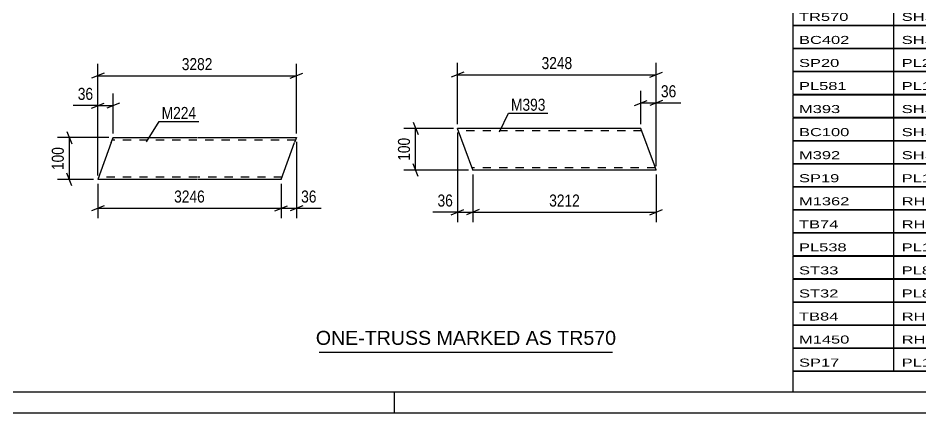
# Model space of a CAD drawing. Header units: millimetres. Extents: x 0 to 841, y 0 to 594.
# Drawn here: x 331.2 to 546.6, y 0 to 94.2 of the extents above; entities that cross this region are included whole.
import ezdxf

# ---------------------------------------------------------------- set-up
doc = ezdxf.new("R2010")
doc.units = ezdxf.units.MM
doc.linetypes.add('DXK_LINE_DOT2', pattern=[3.9198, 1.9599, -1.9599])
doc.styles.add('Arial', font='ARIAL.TTF', dxfattribs={"height": 0.2})
doc.styles.add('Arial Narrow', font='ARIALN.TTF', dxfattribs={"height": 0.2})

# ---------------------------------------------------------------- blocks, each defined once
blk = doc.blocks.new('Unknown-103655156-1133')
at = {"color": 5, "linetype": 'Continuous'}
for p, q in [((5, 5), (836, 5)), ((421, 0), (421, 5)), ((0, 0), (841, 0))]:
    blk.add_line(p, q, dxfattribs=at)
blk = doc.blocks.new('Part-103655156-5959 - 5953')
at = {"color": 2, "linetype": 'Continuous'}
for p, q in [((353.44, 64.5), (353.88, 65.7)), ((353.88, 65.7), (373.88, 65.7)), ((373.98, 65.7), (397.62, 65.7)), ((397.49, 65.35), (397.18, 64.5)), ((397.58, 65.61), (397.49, 65.35)), ((397.62, 65.7), (397.58, 65.61)), ((353.44, 64.5), (350.24, 55.7)), ((393.98, 55.7), (397.18, 64.5)), ((373.88, 55.7), (350.24, 55.7)), ((393.98, 55.7), (373.98, 55.7))]:
    blk.add_line(p, q, dxfattribs=at)
at = {"color": 7, "linetype": 'DXK_LINE_DOT2'}
for p, q in [((373.88, 65.1), (353.66, 65.1)), ((353.84, 65.61), (353.75, 65.35)), ((353.88, 65.7), (353.84, 65.61)), ((397.4, 65.1), (373.98, 65.1)), ((397.62, 65.7), (397.49, 65.35)), ((373.88, 56.3), (350.46, 56.3)), ((394.19, 56.3), (373.98, 56.3))]:
    blk.add_line(p, q, dxfattribs=at)
blk = doc.blocks.new('Part-103655156-14326 - 14325')
at = {"color": 2, "linetype": 'Continuous'}
for p, q in [((459.69, 67.91), (436.05, 67.91)), ((439.66, 58.01), (436.05, 67.91)), ((479.79, 67.91), (459.79, 67.91)), ((483, 59.11), (479.79, 67.91)), ((483.43, 57.91), (483, 59.11)), ((439.69, 57.91), (439.66, 58.01)), ((459.69, 57.91), (439.69, 57.91)), ((483.43, 57.91), (459.79, 57.91))]:
    blk.add_line(p, q, dxfattribs=at)
at = {"color": 7, "linetype": 'DXK_LINE_DOT2'}
for p, q in [((459.69, 67.31), (436.27, 67.31)), ((480.01, 67.31), (459.79, 67.31)), ((459.69, 58.51), (439.48, 58.51)), ((439.57, 58.27), (439.69, 57.91)), ((483.21, 58.51), (459.79, 58.51)), ((483.4, 58.01), (483.31, 58.27)), ((483.43, 57.91), (483.4, 58.01))]:
    blk.add_line(p, q, dxfattribs=at)
blk = doc.blocks.new('StraightDimension-103655156-5999 - 5953')
at = {"color": 7, "linetype": 'Continuous'}
for p, q in [((397.62, 64.7), (397.62, 46.46)), ((393.98, 54.7), (393.98, 46.46)), ((392.48, 48.26), (395.48, 49.46)), ((393.98, 48.86), (397.62, 48.86)), ((399.12, 49.46), (396.12, 48.26))]:
    blk.add_line(p, q, dxfattribs=at)
at = {"color": 0}
blk.add_wipeout([(403, 49.61), (403, 53.81), (398.14, 53.81), (398.14, 49.61)], dxfattribs=at)
at = {"color": 7, "linetype": 'Continuous'}
blk.add_line((397.62, 48.86), (403.52, 48.86), dxfattribs=at)
blk.add_line((397.62, 48.86), (403.52, 48.86), dxfattribs=at)
at = {"color": 3, "style": 'Arial Narrow'}
blk.add_text('36', height=2.863, dxfattribs=at).set_placement((398.74, 50.21))
blk = doc.blocks.new('StraightDimension-103655156-5975 - 5953')
at = {"color": 7, "linetype": 'Continuous'}
for p, q in [((350.24, 56.7), (350.24, 83.31)), ((397.62, 66.7), (397.62, 83.31)), ((351.74, 81.06), (348.74, 79.86)), ((350.24, 80.46), (397.62, 80.46)), ((396.12, 79.86), (399.12, 81.06))]:
    blk.add_line(p, q, dxfattribs=at)
at = {"color": 0}
blk.add_wipeout([(378.18, 81.21), (378.18, 85.41), (369.67, 85.41), (369.67, 81.21)], dxfattribs=at)
at = {"color": 3, "style": 'Arial Narrow'}
blk.add_text('3282', height=2.863, dxfattribs=at).set_placement((370.27, 81.81))
blk = doc.blocks.new('StraightDimension-103655156-6011 - 5953')
at = {"color": 7, "linetype": 'Continuous'}
for p, q in [((350.24, 54.7), (350.24, 46.46)), ((393.98, 54.7), (393.98, 46.46)), ((351.74, 49.46), (348.74, 48.26)), ((350.24, 48.86), (393.98, 48.86)), ((392.48, 48.26), (395.48, 49.46))]:
    blk.add_line(p, q, dxfattribs=at)
at = {"color": 0}
blk.add_wipeout([(376.36, 49.61), (376.36, 53.81), (367.85, 53.81), (367.85, 49.61)], dxfattribs=at)
at = {"color": 3, "style": 'Arial Narrow'}
blk.add_text('3246', height=2.863, dxfattribs=at).set_placement((368.45, 50.21))
blk = doc.blocks.new('StraightDimension-103655156-5986 - 5953')
at = {"color": 7, "linetype": 'Continuous'}
for p, q in [((350.24, 56.7), (350.24, 76.21)), ((353.88, 66.7), (353.88, 76.21)), ((348.74, 72.76), (351.74, 73.96)), ((350.24, 73.36), (353.88, 73.36)), ((355.38, 73.96), (352.38, 72.76))]:
    blk.add_line(p, q, dxfattribs=at)
at = {"color": 0}
blk.add_wipeout([(349.71, 74.11), (349.71, 78.31), (344.86, 78.31), (344.86, 74.11)], dxfattribs=at)
at = {"color": 7, "linetype": 'Continuous'}
blk.add_line((350.24, 73.36), (344.33, 73.36), dxfattribs=at)
blk.add_line((350.24, 73.36), (344.33, 73.36), dxfattribs=at)
at = {"color": 3, "style": 'Arial Narrow'}
blk.add_text('36', height=2.863, dxfattribs=at).set_placement((345.46, 74.71))
blk = doc.blocks.new('StraightDimension-103655156-5962 - 5953')
at = {"color": 7, "linetype": 'Continuous'}
for p, q in [((342.87, 67.2), (344.07, 64.2)), ((352.88, 65.7), (340.62, 65.7)), ((343.47, 55.7), (343.47, 65.7)), ((344.07, 54.2), (342.87, 57.2)), ((349.24, 55.7), (340.62, 55.7))]:
    blk.add_line(p, q, dxfattribs=at)
at = {"color": 0}
blk.add_wipeout([(342.72, 64.04), (338.52, 64.04), (338.52, 57.36), (342.72, 57.36)], dxfattribs=at)
at = {"color": 3, "style": 'Arial Narrow'}
blk.add_text('100', height=2.863, rotation=90.0002, dxfattribs=at).set_placement((342.12, 57.96))
blk = doc.blocks.new('StraightDimension-103655156-14682 - 14325')
at = {"color": 7, "linetype": 'Continuous'}
for p, q in [((436.05, 68.91), (436.05, 83.56)), ((483.43, 58.91), (483.43, 83.56)), ((437.55, 81.31), (434.55, 80.11)), ((436.05, 80.71), (483.43, 80.71)), ((481.93, 80.11), (484.93, 81.31))]:
    blk.add_line(p, q, dxfattribs=at)
at = {"color": 0}
blk.add_wipeout([(464, 81.46), (464, 85.66), (455.49, 85.66), (455.49, 81.46)], dxfattribs=at)
at = {"color": 3, "style": 'Arial Narrow'}
blk.add_text('3248', height=2.863, dxfattribs=at).set_placement((456.09, 82.06))
blk = doc.blocks.new('StraightDimension-103655156-14733 - 14325')
at = {"color": 7, "linetype": 'Continuous'}
for p, q in [((425.45, 69.41), (426.65, 66.41)), ((435.05, 67.91), (423.2, 67.91)), ((426.05, 57.91), (426.05, 67.91)), ((426.65, 56.41), (425.45, 59.41)), ((438.69, 57.91), (423.2, 57.91))]:
    blk.add_line(p, q, dxfattribs=at)
at = {"color": 0}
blk.add_wipeout([(425.3, 66.26), (421.1, 66.26), (421.1, 59.57), (425.3, 59.57)], dxfattribs=at)
at = {"color": 3, "style": 'Arial Narrow'}
blk.add_text('100', height=2.863, rotation=90.0002, dxfattribs=at).set_placement((424.7, 60.17))
blk = doc.blocks.new('StraightDimension-103655156-14709 - 14325')
at = {"color": 7, "linetype": 'Continuous'}
for p, q in [((436.05, 66.91), (436.05, 45.51)), ((439.69, 56.91), (439.69, 45.51)), ((434.55, 47.31), (437.55, 48.51)), ((436.05, 47.91), (439.69, 47.91)), ((441.19, 48.51), (438.19, 47.31))]:
    blk.add_line(p, q, dxfattribs=at)
at = {"color": 0}
blk.add_wipeout([(435.53, 48.66), (435.53, 52.86), (430.67, 52.86), (430.67, 48.66)], dxfattribs=at)
at = {"color": 7, "linetype": 'Continuous'}
blk.add_line((436.05, 47.91), (430.15, 47.91), dxfattribs=at)
blk.add_line((436.05, 47.91), (430.15, 47.91), dxfattribs=at)
at = {"color": 3, "style": 'Arial Narrow'}
blk.add_text('36', height=2.863, dxfattribs=at).set_placement((431.27, 49.26))
blk = doc.blocks.new('StraightDimension-103655156-14693 - 14325')
at = {"color": 7, "linetype": 'Continuous'}
for p, q in [((479.79, 68.91), (479.79, 76.83)), ((483.43, 58.91), (483.43, 76.83)), ((478.29, 73.38), (481.29, 74.58)), ((479.79, 73.98), (483.43, 73.98)), ((484.93, 74.58), (481.93, 73.38))]:
    blk.add_line(p, q, dxfattribs=at)
at = {"color": 0}
blk.add_wipeout([(488.81, 74.73), (488.81, 78.93), (483.96, 78.93), (483.96, 74.73)], dxfattribs=at)
at = {"color": 7, "linetype": 'Continuous'}
blk.add_line((483.43, 73.98), (489.34, 73.98), dxfattribs=at)
blk.add_line((483.43, 73.98), (489.34, 73.98), dxfattribs=at)
at = {"color": 3, "style": 'Arial Narrow'}
blk.add_text('36', height=2.863, dxfattribs=at).set_placement((484.56, 75.33))
blk = doc.blocks.new('StraightDimension-103655156-14708 - 14325')
at = {"color": 7, "linetype": 'Continuous'}
for p, q in [((439.69, 56.91), (439.69, 45.51)), ((483.43, 56.91), (483.43, 45.51)), ((441.19, 48.51), (438.19, 47.31)), ((439.69, 47.91), (483.43, 47.91)), ((481.93, 47.31), (484.93, 48.51))]:
    blk.add_line(p, q, dxfattribs=at)
at = {"color": 0}
blk.add_wipeout([(465.82, 48.66), (465.82, 52.86), (457.31, 52.86), (457.31, 48.66)], dxfattribs=at)
at = {"color": 3, "style": 'Arial Narrow'}
blk.add_text('3212', height=2.863, dxfattribs=at).set_placement((457.91, 49.26))
blk = doc.blocks.new('Unknown-103655156-16385')
at = {"color": 7, "linetype": 'Continuous'}
blk.add_line((403, 14.5), (473, 14.5), dxfattribs=at)
at = {"color": 7, "style": 'Arial'}
blk.add_text('ONE-TRUSS MARKED AS TR570', height=3.3428, dxfattribs=at).set_placement((402.24, 16.25))
blk = doc.blocks.new('Unknown-103655156-16384')
at = {"color": 7, "linetype": 'Continuous'}
for p, q in [((516, 130.25), (676, 130.25)), ((516, 119), (516, 130.25)), ((676, 130.25), (676, 119)), ((516, 119), (676, 119)), ((516, 119), (516, 114)), ((676, 119), (676, 114)), ((516, 114), (676, 114)), ((516, 114), (516, 109)), ((540, 114), (540, 109)), ((575.5, 114), (575.5, 109)), ((601.5, 114), (601.5, 109)), ((614.5, 114), (614.5, 109)), ((632, 114), (632, 109)), ((654, 114), (654, 109)), ((676, 114), (676, 109)), ((516, 109), (676, 109)), ((516, 108.95), (516, 103.55)), ((516, 108.95), (676, 108.95)), ((540, 109), (540, 103.5)), ((575.5, 109), (575.5, 103.5)), ((601.5, 109), (601.5, 103.5)), ((614.5, 109), (614.5, 103.5)), ((632, 109), (632, 103.5)), ((654, 109), (654, 103.5)), ((676, 108.95), (676, 103.55)), ((516, 103.55), (676, 103.55)), ((516, 103.45), (516, 98.05)), ((516, 103.45), (676, 103.45)), ((540, 103.5), (540, 98)), ((575.5, 103.5), (575.5, 98)), ((601.5, 103.5), (601.5, 98)), ((614.5, 103.5), (614.5, 98)), ((632, 103.5), (632, 98)), ((654, 103.5), (654, 98)), ((676, 103.45), (676, 98.05)), ((516, 98.05), (676, 98.05)), ((516, 97.95), (516, 92.55)), ((516, 97.95), (676, 97.95)), ((540, 98), (540, 92.5)), ((575.5, 98), (575.5, 92.5)), ((601.5, 98), (601.5, 92.5)), ((614.5, 98), (614.5, 92.5)), ((632, 98), (632, 92.5)), ((654, 98), (654, 92.5)), ((676, 97.95), (676, 92.55)), ((516, 92.55), (676, 92.55)), ((516, 92.45), (516, 87.05)), ((516, 92.45), (676, 92.45)), ((540, 92.5), (540, 87)), ((575.5, 92.5), (575.5, 87)), ((601.5, 92.5), (601.5, 87)), ((614.5, 92.5), (614.5, 87)), ((632, 92.5), (632, 87)), ((654, 92.5), (654, 87)), ((676, 92.45), (676, 87.05)), ((516, 87.05), (676, 87.05)), ((516, 86.95), (516, 81.55)), ((516, 86.95), (676, 86.95)), ((540, 87), (540, 81.5)), ((575.5, 87), (575.5, 81.5)), ((601.5, 87), (601.5, 81.5)), ((614.5, 87), (614.5, 81.5)), ((632, 87), (632, 81.5)), ((654, 87), (654, 81.5)), ((676, 86.95), (676, 81.55)), ((516, 81.55), (676, 81.55)), ((516, 81.45), (516, 76.05)), ((516, 81.45), (676, 81.45)), ((540, 81.5), (540, 76)), ((575.5, 81.5), (575.5, 76)), ((601.5, 81.5), (601.5, 76)), ((614.5, 81.5), (614.5, 76)), ((632, 81.5), (632, 76)), ((654, 81.5), (654, 76)), ((676, 81.45), (676, 76.05)), ((516, 76.05), (676, 76.05)), ((516, 75.95), (516, 70.55)), ((516, 75.95), (676, 75.95)), ((540, 76), (540, 70.5)), ((575.5, 76), (575.5, 70.5)), ((601.5, 76), (601.5, 70.5)), ((614.5, 76), (614.5, 70.5)), ((632, 76), (632, 70.5)), ((654, 76), (654, 70.5)), ((676, 75.95), (676, 70.55)), ((516, 70.55), (676, 70.55)), ((516, 70.45), (516, 65.05)), ((516, 70.45), (676, 70.45)), ((540, 70.5), (540, 65)), ((575.5, 70.5), (575.5, 65)), ((601.5, 70.5), (601.5, 65)), ((614.5, 70.5), (614.5, 65)), ((632, 70.5), (632, 65)), ((654, 70.5), (654, 65)), ((676, 70.45), (676, 65.05)), ((516, 65.05), (676, 65.05)), ((516, 64.95), (516, 59.55)), ((516, 64.95), (676, 64.95)), ((540, 65), (540, 59.5)), ((575.5, 65), (575.5, 59.5)), ((601.5, 65), (601.5, 59.5)), ((614.5, 65), (614.5, 59.5)), ((632, 65), (632, 59.5)), ((654, 65), (654, 59.5)), ((676, 64.95), (676, 59.55)), ((516, 59.55), (676, 59.55)), ((516, 59.45), (516, 54.05)), ((516, 59.45), (676, 59.45)), ((540, 59.5), (540, 54)), ((575.5, 59.5), (575.5, 54)), ((601.5, 59.5), (601.5, 54)), ((614.5, 59.5), (614.5, 54)), ((632, 59.5), (632, 54)), ((654, 59.5), (654, 54)), ((676, 59.45), (676, 54.05)), ((516, 54.05), (676, 54.05)), ((516, 53.95), (516, 48.55)), ((516, 53.95), (676, 53.95)), ((540, 54), (540, 48.5)), ((575.5, 54), (575.5, 48.5)), ((601.5, 54), (601.5, 48.5)), ((614.5, 54), (614.5, 48.5)), ((632, 54), (632, 48.5)), ((654, 54), (654, 48.5)), ((676, 53.95), (676, 48.55)), ((516, 48.55), (676, 48.55)), ((516, 48.45), (516, 43.05)), ((516, 48.45), (676, 48.45)), ((540, 48.5), (540, 43)), ((575.5, 48.5), (575.5, 43)), ((601.5, 48.5), (601.5, 43)), ((614.5, 48.5), (614.5, 43)), ((632, 48.5), (632, 43)), ((654, 48.5), (654, 43)), ((676, 48.45), (676, 43.05)), ((516, 43.05), (676, 43.05)), ((516, 42.95), (516, 37.55)), ((516, 42.95), (676, 42.95)), ((540, 43), (540, 37.5)), ((575.5, 43), (575.5, 37.5)), ((601.5, 43), (601.5, 37.5)), ((614.5, 43), (614.5, 37.5)), ((632, 43), (632, 37.5)), ((654, 43), (654, 37.5)), ((676, 42.95), (676, 37.55)), ((516, 37.55), (676, 37.55)), ((516, 37.45), (516, 32.05)), ((516, 37.45), (676, 37.45)), ((540, 37.5), (540, 32)), ((575.5, 37.5), (575.5, 32)), ((601.5, 37.5), (601.5, 32)), ((614.5, 37.5), (614.5, 32)), ((632, 37.5), (632, 32)), ((654, 37.5), (654, 32)), ((676, 37.45), (676, 32.05)), ((516, 32.05), (676, 32.05)), ((516, 31.95), (516, 26.55)), ((516, 31.95), (676, 31.95)), ((540, 32), (540, 26.5)), ((575.5, 32), (575.5, 26.5)), ((601.5, 32), (601.5, 26.5)), ((614.5, 32), (614.5, 26.5)), ((632, 32), (632, 26.5)), ((654, 32), (654, 26.5)), ((676, 31.95), (676, 26.55)), ((516, 26.55), (676, 26.55)), ((516, 26.45), (516, 21.05)), ((516, 26.45), (676, 26.45)), ((540, 26.5), (540, 21)), ((575.5, 26.5), (575.5, 21)), ((601.5, 26.5), (601.5, 21)), ((614.5, 26.5), (614.5, 21)), ((632, 26.5), (632, 21)), ((654, 26.5), (654, 21)), ((676, 26.45), (676, 21.05)), ((516, 21.05), (676, 21.05)), ((516, 20.95), (516, 15.55)), ((516, 20.95), (676, 20.95)), ((540, 21), (540, 15.5)), ((575.5, 21), (575.5, 15.5)), ((601.5, 21), (601.5, 15.5)), ((614.5, 21), (614.5, 15.5)), ((632, 21), (632, 15.5)), ((654, 21), (654, 15.5)), ((676, 20.95), (676, 15.55)), ((516, 15.55), (676, 15.55)), ((516, 15.45), (516, 10.05)), ((516, 15.45), (676, 15.45)), ((540, 15.5), (540, 10)), ((575.5, 15.5), (575.5, 10)), ((601.5, 15.5), (601.5, 10)), ((614.5, 15.5), (614.5, 10)), ((632, 15.5), (632, 10)), ((654, 15.5), (654, 10)), ((676, 15.45), (676, 10.05)), ((516, 10.05), (676, 10.05)), ((516, 10), (676, 10)), ((516, 10), (516, 5)), ((632, 10), (632, 5)), ((654, 10), (654, 5)), ((676, 10), (676, 5)), ((516, 5), (676, 5))]:
    blk.add_line(p, q, dxfattribs=at)
at = {"color": 7, "style": 'Arial Narrow'}
for s, height, width, p in [('GENERAL NOTES & WELD DETAILS :', 2.8633, 1.4, (517.15, 122.56)), ('REFER TYP DRAWING TYP-01', 1.9089, 1.6, (600.7, 122.66)), ("MATERIAL LIST FOR ASSEMBLY MK'D", 1.9089, 1.6, (517.15, 115.06)), ('TR570', 1.909, 1.794707, (609.9, 114.97)), ('1', 1.91, 1.794707, (638.08, 115.06)), ('No. Required', 1.9089, 1.6, (647.41, 115.06)), ('Mark', 1.909, 1.7, (517.34, 110)), ('Profile', 1.909, 1.7, (550.41, 110)), ('Material', 1.909, 1.7, (580.54, 110.06)), ('Length', 1.909, 1.7, (616, 110.06)), ('Weight', 1.909, 1.7, (658, 110.06)), ('No.', 1.909, 1.7, (605.5, 110.06)), ('Area', 1.909, 1.7, (638.5, 110.06))]:
    blk.add_text(s, height=height, dxfattribs=dict(at, width=width)).set_placement(p)
at = {"color": 7, "linetype": 'Continuous', "style": 'Arial Narrow'}
for s, height, width, p in [('M224', 1.909, 1.794707, (517.5, 104.56)), ('SHS100*6', 1.909, 1.794707, (542, 104.56)), ('E350', 1.909, 1.794707, (581.74, 104.56)), ('6', 1.91, 1.794707, (605.86, 104.56)), ('3282', 1.909, 1.794707, (618.58, 104.56)), ('1.3', 1.909, 1.794707, (642.32, 104.56)), ('344.9', 1.909, 1.794707, (658.96, 104.56)), ('M221', 1.909, 1.794707, (517.5, 99.06)), ('SHS100*6', 1.909, 1.794707, (542, 99.06)), ('E350', 1.909, 1.794707, (581.74, 99.06)), ('6', 1.91, 1.794707, (605.86, 99.06)), ('3183', 1.909, 1.794707, (618.58, 99.06)), ('1.2', 1.909, 1.794707, (642.32, 99.06)), ('329.9', 1.909, 1.794707, (658.96, 99.06)), ('TR570', 1.909, 1.794707, (517.5, 93.56)), ('SHS100*6', 1.909, 1.794707, (542, 93.56)), ('E350', 1.909, 1.794707, (581.74, 93.56)), ('1', 1.91, 1.794707, (605.86, 93.56)), ('17503', 1.909, 1.794707, (616.4, 93.56)), ('7.0', 1.909, 1.794707, (642.32, 93.56)), ('310.0', 1.909, 1.794707, (658.96, 93.56)), ('BC402', 1.909, 1.794707, (517.5, 88.06)), ('SHS100*6', 1.909, 1.794707, (542, 88.06)), ('E350', 1.909, 1.794707, (581.74, 88.06)), ('1', 1.91, 1.794707, (605.86, 88.06)), ('13968', 1.909, 1.794707, (616.4, 88.06)), ('5.6', 1.909, 1.794707, (642.32, 88.06)), ('247.4', 1.909, 1.794707, (658.96, 88.06)), ('SP20', 1.909, 1.794707, (517.5, 82.56)), ('PL20*380', 1.909, 1.794707, (542, 82.56)), ('E350', 1.909, 1.794707, (581.74, 82.56)), ('6', 1.91, 1.794707, (605.86, 82.56)), ('380', 1.909, 1.794707, (620.77, 82.56)), ('0.3', 1.909, 1.794707, (642.32, 82.56)), ('136.0', 1.909, 1.794707, (658.96, 82.56)), ('PL581', 1.909, 1.794707, (517.5, 77.06)), ('PL12*300', 1.909, 1.794707, (542, 77.06)), ('E350', 1.909, 1.794707, (581.74, 77.06)), ('13', 1.909, 1.794707, (604.76, 77.06)), ('310', 1.909, 1.794707, (620.77, 77.06)), ('0.2', 1.909, 1.794707, (642.32, 77.06)), ('113.9', 1.909, 1.794707, (658.96, 77.06)), ('M393', 1.909, 1.794707, (517.5, 71.56)), ('SHS100*6', 1.909, 1.794707, (542, 71.56)), ('E350', 1.909, 1.794707, (581.74, 71.56)), ('2', 1.91, 1.794707, (605.86, 71.56)), ('3248', 1.909, 1.794707, (618.58, 71.56)), ('1.3', 1.909, 1.794707, (642.32, 71.56)), ('113.8', 1.909, 1.794707, (658.96, 71.56)), ('BC100', 1.909, 1.794707, (517.5, 66.06)), ('SHS132*6', 1.909, 1.794707, (542, 66.06)), ('E350', 1.909, 1.794707, (581.74, 66.06)), ('1', 1.91, 1.794707, (605.86, 66.06)), ('3645', 1.909, 1.794707, (618.58, 66.06)), ('1.9', 1.909, 1.794707, (642.32, 66.06)), ('86.5', 1.909, 1.794707, (661.14, 66.06)), ('M392', 1.909, 1.794707, (517.5, 60.56)), ('SHS100*6', 1.909, 1.794707, (542, 60.56)), ('E350', 1.909, 1.794707, (581.74, 60.56)), ('1', 1.91, 1.794707, (605.86, 60.56)), ('3156', 1.909, 1.794707, (618.58, 60.56)), ('1.2', 1.909, 1.794707, (642.32, 60.56)), ('54.7', 1.909, 1.794707, (661.14, 60.56)), ('SP19', 1.909, 1.794707, (517.5, 55.06)), ('PL16*325', 1.909, 1.794707, (542, 55.06)), ('E350', 1.909, 1.794707, (581.74, 55.06)), ('4', 1.91, 1.794707, (605.86, 55.06)), ('325', 1.909, 1.794707, (620.77, 55.06)), ('0.2', 1.909, 1.794707, (642.32, 55.06)), ('53.1', 1.909, 1.794707, (661.14, 55.06)), ('M1362', 1.909, 1.794707, (517.5, 49.56)), ('RHS100*100*6', 1.9089, 1.794707, (542, 49.56)), ('E350', 1.909, 1.794707, (581.74, 49.56)), ('13', 1.909, 1.794707, (604.76, 49.56)), ('196', 1.909, 1.794707, (620.77, 49.56)), ('0.1', 1.909, 1.794707, (642.32, 49.56)), ('45.1', 1.909, 1.794707, (661.14, 49.56)), ('TB74', 1.909, 1.794707, (517.5, 44.06)), ('RHS150*110*6', 1.9089, 1.794707, (542, 44.06)), ('E350', 1.909, 1.794707, (581.74, 44.06)), ('4', 1.91, 1.794707, (605.86, 44.06)), ('200', 1.909, 1.794707, (620.77, 44.06)), ('0.1', 1.909, 1.794707, (642.32, 44.06)), ('18.7', 1.909, 1.794707, (661.14, 44.06)), ('PL538', 1.909, 1.794707, (517.5, 38.56)), ('PL10*150', 1.909, 1.794707, (542, 38.56)), ('E350', 1.909, 1.794707, (581.74, 38.56)), ('6', 1.91, 1.794707, (605.86, 38.56)), ('170', 1.909, 1.794707, (620.77, 38.56)), ('0.1', 1.909, 1.794707, (642.32, 38.56)), ('12.0', 1.909, 1.794707, (661.14, 38.56)), ('ST33', 1.909, 1.794707, (517.5, 33.06)), ('PL8*100', 1.909, 1.794707, (542, 33.06)), ('E350', 1.909, 1.794707, (581.74, 33.06)), ('24', 1.909, 1.794707, (604.76, 33.06)), ('135', 1.909, 1.794707, (620.77, 33.06)), ('0.0', 1.909, 1.794707, (642.32, 33.06)), ('10.0', 1.909, 1.794707, (661.14, 33.06)), ('ST32', 1.909, 1.794707, (517.5, 27.56)), ('PL8*100', 1.909, 1.794707, (542, 27.56)), ('E350', 1.909, 1.794707, (581.74, 27.56)), ('24', 1.909, 1.794707, (604.76, 27.56)), ('121', 1.909, 1.794707, (620.77, 27.56)), ('0.0', 1.909, 1.794707, (642.32, 27.56)), ('8.9', 1.909, 1.794707, (663.33, 27.56)), ('TB84', 1.909, 1.794707, (517.5, 22.06)), ('RHS150*110*6', 1.9089, 1.794707, (542, 22.06)), ('E350', 1.909, 1.794707, (581.74, 22.06)), ('2', 1.91, 1.794707, (605.86, 22.06)), ('184', 1.909, 1.794707, (620.77, 22.06)), ('0.1', 1.909, 1.794707, (642.32, 22.06)), ('8.6', 1.909, 1.794707, (663.33, 22.06)), ('M1450', 1.909, 1.794707, (517.5, 16.56)), ('RHS100*100*6', 1.9089, 1.794707, (542, 16.56)), ('E350', 1.909, 1.794707, (581.74, 16.56)), ('1', 1.91, 1.794707, (605.86, 16.56)), ('220', 1.909, 1.794707, (620.77, 16.56)), ('0.1', 1.909, 1.794707, (642.32, 16.56)), ('3.9', 1.909, 1.794707, (663.33, 16.56)), ('SP17', 1.909, 1.794707, (517.5, 11.06)), ('PL10*152', 1.909, 1.794707, (542, 11.06)), ('E350', 1.909, 1.794707, (581.74, 11.06)), ('1', 1.91, 1.794707, (605.86, 11.06)), ('152', 1.909, 1.794707, (620.77, 11.06)), ('0.1', 1.909, 1.794707, (642.32, 11.06)), ('1.8', 1.909, 1.794707, (663.33, 11.06)), ('Total', 1.909, 1.7, (618.33, 6.5)), ('42.0', 1.909, 1.794707, (639.64, 6.5)), ('1899.1', 1.909, 1.794707, (656.77, 6.5))]:
    blk.add_text(s, height=height, dxfattribs=dict(at, width=width)).set_placement(p)
blk = doc.blocks.new('Mark-103655156-5955 - 5953')
at = {"color": 0}
blk.add_wipeout([(373.7, 70.15), (373.7, 73.15), (365.47, 73.15), (365.47, 70.15)], dxfattribs=at)
blk.add_wipeout([(373.7, 70.15), (373.7, 73.15), (365.47, 73.15), (365.47, 70.15)], dxfattribs=at)
at = {"color": 30, "linetype": 'Continuous'}
for p, q in [((361.87, 64.7), (364.87, 69.55)), ((364.87, 69.55), (374.3, 69.55))]:
    blk.add_line(p, q, dxfattribs=at)
at = {"color": 3, "style": 'Arial Narrow'}
blk.add_text('M224', height=2.863, dxfattribs=at).set_placement((365.47, 70.15))
blk = doc.blocks.new('Mark-103655156-14747 - 14325')
at = {"color": 0}
blk.add_wipeout([(457.02, 72.12), (457.02, 75.12), (448.8, 75.12), (448.8, 72.12)], dxfattribs=at)
blk.add_wipeout([(457.02, 72.12), (457.02, 75.12), (448.8, 75.12), (448.8, 72.12)], dxfattribs=at)
at = {"color": 30, "linetype": 'Continuous'}
for p, q in [((446.04, 67.08), (448.2, 71.52)), ((448.2, 71.52), (457.62, 71.52))]:
    blk.add_line(p, q, dxfattribs=at)
at = {"color": 3, "style": 'Arial Narrow'}
blk.add_text('M393', height=2.863, dxfattribs=at).set_placement((448.8, 72.12))

msp = doc.modelspace()

# ---------------------------------------------------------------- block references
for name in ['Unknown-103655156-1133', 'Unknown-103655156-16384', 'Part-103655156-14326 - 14325', 'Part-103655156-5959 - 5953', 'Unknown-103655156-16385']:
    msp.add_blockref(name, (0, 0))

# ---------------------------------------------------------------- next in the draw order: block references
for name in ['StraightDimension-103655156-14682 - 14325', 'StraightDimension-103655156-5999 - 5953']:
    msp.add_blockref(name, (0, 0))

# ---------------------------------------------------------------- next in the draw order: block references
for name in ['StraightDimension-103655156-5975 - 5953', 'StraightDimension-103655156-14693 - 14325', 'Mark-103655156-14747 - 14325', 'StraightDimension-103655156-14733 - 14325', 'StraightDimension-103655156-6011 - 5953']:
    msp.add_blockref(name, (0, 0))

# ---------------------------------------------------------------- next in the draw order: block references
for name in ['StraightDimension-103655156-5986 - 5953', 'Mark-103655156-5955 - 5953', 'StraightDimension-103655156-14709 - 14325']:
    msp.add_blockref(name, (0, 0))

# ---------------------------------------------------------------- next in the draw order: block references
for name in ['StraightDimension-103655156-5962 - 5953', 'StraightDimension-103655156-14708 - 14325']:
    msp.add_blockref(name, (0, 0))

doc.saveas('drawing.dxf')
